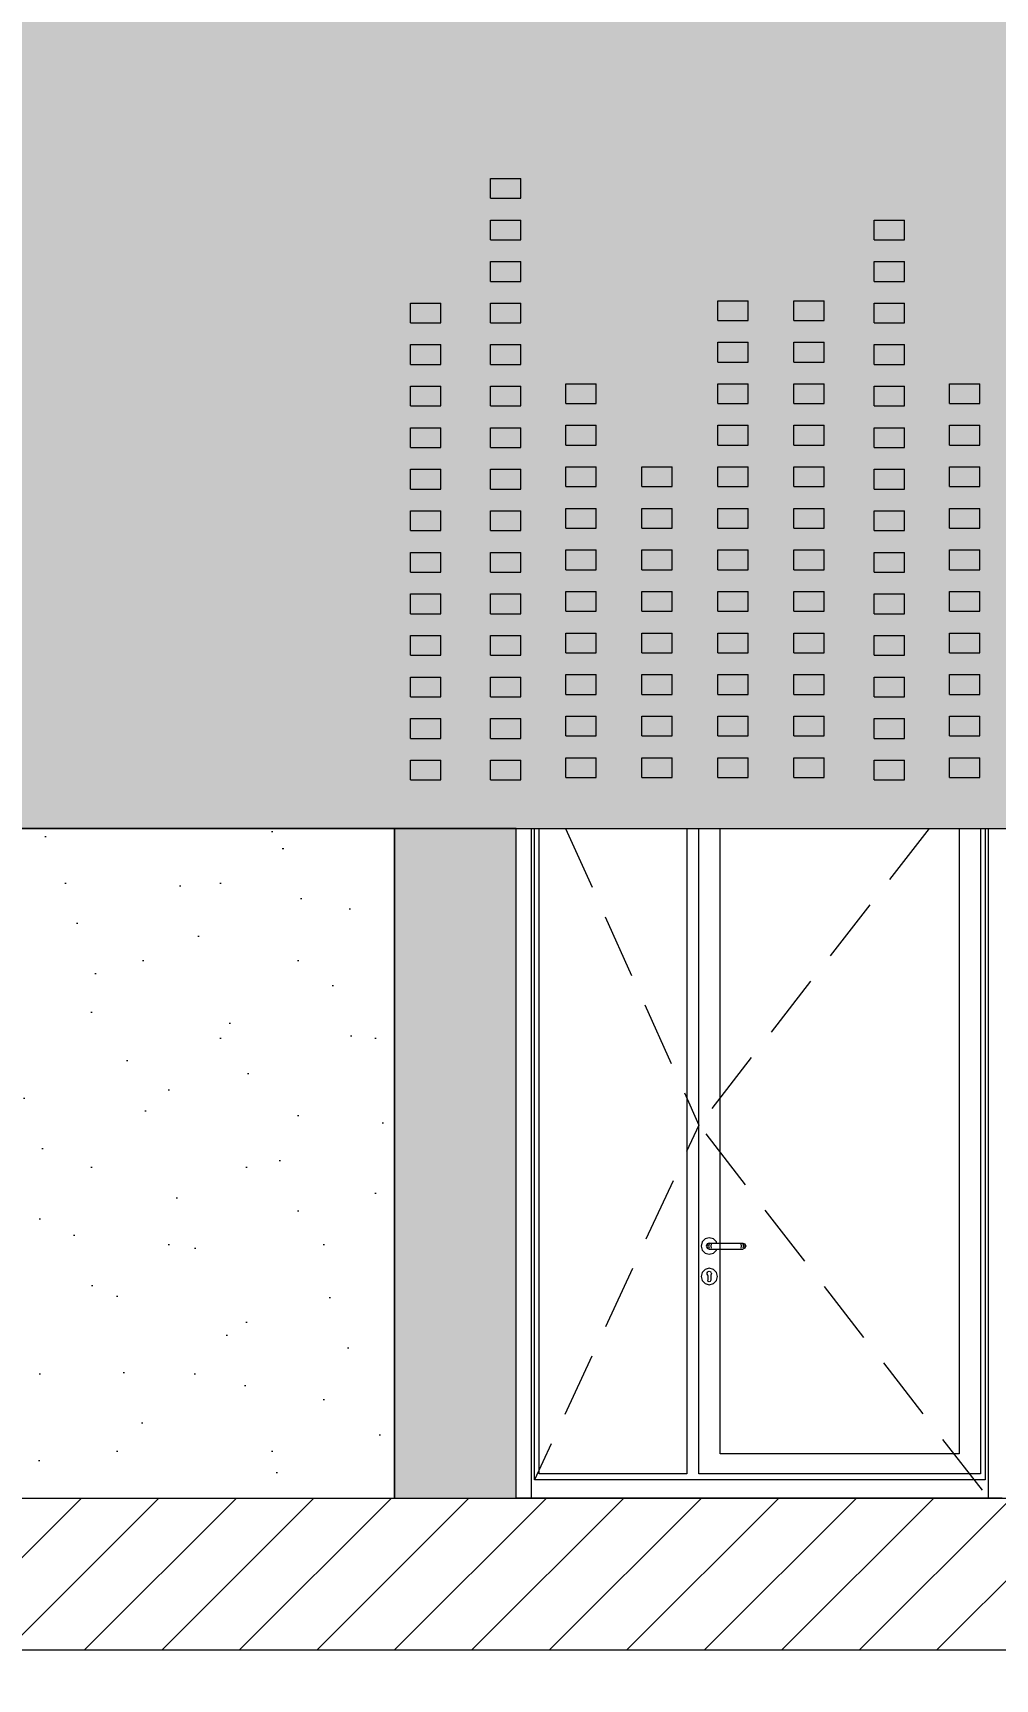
# Model space of a CAD drawing. Header units: millimetres. Extents: x 476244520 to 476657119, y 4620824743 to 4621446928.
# Drawn here: x 476549641 to 476552802, y 4621069851 to 4621075260 of the extents above; entities that cross this region are included whole.
import ezdxf

# ---------------------------------------------------------------- set-up
doc = ezdxf.new("R2010")
doc.units = ezdxf.units.MM
doc.header["$MEASUREMENT"] = 0
doc.linetypes.add('Hidden Line', pattern=[317.5, 211.666667, -105.833333])
for name, color, linetype, lineweight in [('2D Drafting - General_Pen_No__30_Pen_No__9_Pen_No__9_Pen_No__253', 252, 'Continuous', 0), ('2D Drafting - General_Pen_No__30_Pen_No__9_Pen_No__9_Pen_No__7', 7, 'Continuous', 0), ('2D Drafting - General_Pen_No__7_Pen_No__250', 7, 'Continuous', 0), ('2D Drafting - General_Pen_No__7_Pen_No__7', 7, 'Continuous', 0), ('New_2D Drafting - General_Pen_No__30_Pen_No__9_Pen_No__9_Pen_No__7', 7, 'Continuous', 0), ('New_2D Drafting - General_Pen_No__4', 7, 'Continuous', 0), ('New_2D Drafting - General_Pen_No__42', 250, 'Continuous', 0), ('New_Structural - Bearing_Pen_No__250', 7, 'Continuous', 0), ('zoma_Pen_No__142', 142, 'Continuous', 0)]:
    doc.layers.add(name, color=color, linetype=linetype, lineweight=lineweight)
doc.layers.add('New_2D Drafting - General_Pen_No__30_Pen_No__9_Pen_No__9_Pen_No__254', color=7, linetype='Continuous', lineweight=0, true_color=0xcccccc)
doc.layers.add('zoma', color=7, linetype='Continuous')
doc.styles.add('GENERATED_STYLE_2', font='arial.ttf')
doc.dimstyles.new('GENERATED_STYLE__1', dxfattribs={"dimtxt": 200, "dimasz": 64.421331, "dimexe": 0.18, "dimexo": 3, "dimgap": 0.09, "dimtad": 1, "dimtih": 1, "dimtoh": 1, "dimlfac": 0.001, "dimzin": 0, "dimdsep": 46, "dimtxsty": 'GENERATED_STYLE_2', "dimblk": 'ARROWHEAD_2', "dimblk1": 'ARROWHEAD_2', "dimblk2": 'ARROWHEAD_2', "dimcen": 0.09, "dimclrd": 142, "dimclre": 142, "dimclrt": 142, "dimadec": 0, "dimazin": 0, "dimtfac": 1, "dimtdec": 4, "dimtmove": 0, "dimatfit": 3, "dimfxl": 1, "dimtolj": 1, "dimtzin": 0, "dimarcsym": 0})

# ---------------------------------------------------------------- blocks, each defined once
blk = doc.blocks.new('*D172', base_point=(476844527.1, 4621385791))
at = {"layer": 'zoma_Pen_No__142', "color": 142, "linetype": 'Continuous', "lineweight": 0, "transparency": 16777216}
for p, q in [((476539702.8, 4621067661.4), (476539702.8, 4621067788.5)), ((476581502.8, 4621067661.4), (476581502.8, 4621067788.5)), ((476539727.3, 4621067767.3), (476539678.3, 4621067682.6)), ((476581478.3, 4621067682.6), (476581527.3, 4621067767.3)), ((476539661.3, 4621067725), (476539702.8, 4621067725)), ((476539702.8, 4621067725), (476581502.8, 4621067725)), ((476581502.8, 4621067725), (476581544.2, 4621067725))]:
    blk.add_line(p, q, dxfattribs=at)
at = {"layer": 'zoma_Pen_No__142', "color": 142, "lineweight": 0, "transparency": 16777216, "insert": (476560260.9, 4621067765), "char_height": 200, "attachment_point": 7, "style": 'GENERATED_STYLE_2'}
blk.add_mtext('\\A1;{\\pql;\\fArial CYR|b0|i0|c204|p34;41.80}', dxfattribs=at)
blk = doc.blocks.new('ARROWHEAD_2')
at = {"color": 0, "linetype": 'Continuous', "lineweight": 0}
for p, q in [((0, 0), (-1, 0)), ((-0.378, -0.655), (0.378, 0.655))]:
    blk.add_line(p, q, dxfattribs=at)
blk = doc.blocks.new('*D176', base_point=(476844527.1, 4621385791))
at = {"layer": 'zoma_Pen_No__142', "color": 142, "linetype": 'Continuous', "lineweight": 0, "transparency": 16777216}
for p, q in [((476546854, 4621068559.8), (476546805.1, 4621068475)), ((476546829.5, 4621068453.8), (476546829.5, 4621068581)), ((476553353.5, 4621068559.8), (476553304.5, 4621068475)), ((476553329, 4621068453.8), (476553329, 4621068581)), ((476546829.5, 4621068517.4), (476553329, 4621068517.4))]:
    blk.add_line(p, q, dxfattribs=at)
at = {"layer": 'zoma_Pen_No__142', "color": 142, "lineweight": 0, "transparency": 16777216, "insert": (476549813.2, 4621068557.4), "char_height": 200, "attachment_point": 7, "style": 'GENERATED_STYLE_2'}
blk.add_mtext('\\A1;{\\pql;\\fArial CYR|b0|i0|c204|p34;6.50}', dxfattribs=at)

msp = doc.modelspace()

# ---------------------------------------------------------------- hatches: boundary and pattern name
at = {"layer": '2D Drafting - General_Pen_No__30_Pen_No__9_Pen_No__9_Pen_No__253', "linetype": 'Continuous', "lineweight": 0}
h = msp.add_hatch(dxfattribs=at)
h.set_pattern_fill('BRICK___RUNNING_BOND', color=252, style=0, pattern_type=2)
h.set_pattern_definition([(0, (476584677.18, 4621075479.1), (0, 66.64), []), (90, (476584677.18, 4621075479.1), (-244.8, 0), [66.64, -66.64]), (90, (476584799.58, 4621075545.74), (-244.8, 0), [66.64, -66.64])])
h.paths.add_polyline_path([(476539459.138, 4621072645.531), (476540629.005, 4621072645.531), (476540629.014, 4621075245.539), (476540629.014, 4621076667.176), (476540629.014, 4621084845.531), (476540629.014, 4621085057.885), (476540629.014, 4621085545.532), (476546429.014, 4621085545.532), (476546429.014, 4621072645.531), (476553686.976, 4621072645.531), (476553729.155, 4621072645.531), (476553729.155, 4621075945.533), (476553729.155, 4621078445.544), (476553729.155, 4621079070.057), (476553729.155, 4621085545.544), (476557529.011, 4621085545.544), (476557529.011, 4621075245.549), (476556929.206, 4621075245.549), (476556929.206, 4621070445.499), (476563929.127, 4621070445.499), (476563929.127, 4621075251.999), (476563329.323, 4621075251.999), (476563329.323, 4621085545.544), (476567129.179, 4621085545.544), (476567129.179, 4621072645.445), (476569940.806, 4621072645.445), (476569940.806, 4621072645.531), (476570829.494, 4621072645.531), (476572429.494, 4621072645.531), (476574429.014, 4621072645.531), (476574429.014, 4621085545.532), (476580229.014, 4621085545.532), (476580229.014, 4621072645.531), (476581399.049, 4621072645.531), (476581399.049, 4621085945.125), (476580317.511, 4621085945.125), (476574428.978, 4621085945.125), (476553729.155, 4621085945.125), (476546829.014, 4621085945.125), (476539459.138, 4621085945.125)])
h.paths.add_polyline_path([(476546829.014, 4621082345.544), (476546829.014, 4621084845.531), (476553329.014, 4621084845.531), (476553329.014, 4621082345.544)], flags=0)
h.paths.add_polyline_path([(476546829.014, 4621075945.533), (476546829.014, 4621078445.544), (476553329.014, 4621078445.544), (476553329.014, 4621075945.533)], flags=0)
h.paths.add_polyline_path([(476546829.014, 4621079145.544), (476546829.014, 4621081645.544), (476553329.014, 4621081645.544), (476553329.014, 4621079145.544)], flags=0)
h.paths.add_polyline_path([(476549474.939, 4621072745.581), (476549479.055, 4621072745.581), (476549479.055, 4621075245.581), (476547879.055, 4621075245.582), (476547879.055, 4621072745.581)], flags=0)
h.paths.add_polyline_path([(476559629.231, 4621083245.531), (476559629.231, 4621084845.531), (476558029.231, 4621084845.531), (476558029.231, 4621083245.531)], flags=0)
h.paths.add_polyline_path([(476559629.231, 4621073645.531), (476559629.231, 4621075245.531), (476558029.231, 4621075245.531), (476558029.231, 4621073645.531)], flags=0)
h.paths.add_polyline_path([(476558029.236, 4621076845.531), (476559629.236, 4621076845.531), (476559629.236, 4621078445.531), (476558029.236, 4621078445.531)], flags=0)
h.paths.add_polyline_path([(476559629.236, 4621080045.531), (476559629.236, 4621081645.531), (476558029.236, 4621081645.531), (476558029.236, 4621080045.531)], flags=0)
h.paths.add_polyline_path([(476559629.014, 4621071445.531), (476559629.014, 4621072045.531), (476558029.442, 4621072045.531), (476558029.442, 4621071445.531)], flags=0)
h.paths.add_polyline_path([(476561228.792, 4621078445.531), (476561228.792, 4621076845.531), (476562828.792, 4621076845.531), (476562828.792, 4621078445.531)], flags=0)
h.paths.add_polyline_path([(476561228.792, 4621080045.531), (476562828.792, 4621080045.531), (476562828.792, 4621081645.531), (476561228.792, 4621081645.531)], flags=0)
h.paths.add_polyline_path([(476561228.797, 4621084845.531), (476561228.797, 4621083245.531), (476562828.797, 4621083245.531), (476562828.797, 4621084845.531)], flags=0)
h.paths.add_polyline_path([(476562828.369, 4621071445.531), (476562828.369, 4621072045.531), (476561228.797, 4621072045.531), (476561228.797, 4621071445.531)], flags=0)
h.paths.add_polyline_path([(476561228.797, 4621073645.531), (476562828.797, 4621073645.531), (476562828.797, 4621075245.531), (476561228.797, 4621075245.531)], flags=0)
h.paths.add_polyline_path([(476568178.997, 4621081645.582), (476568178.997, 4621079145.581), (476569778.997, 4621079145.581), (476569778.997, 4621081645.581)], flags=0)
h.paths.add_polyline_path([(476569778.997, 4621075945.581), (476569778.997, 4621078445.581), (476568178.997, 4621078445.582), (476568178.997, 4621075945.581)], flags=0)
h.paths.add_polyline_path([(476568178.997, 4621082345.581), (476569778.997, 4621082345.581), (476569778.997, 4621084845.581), (476568178.997, 4621084845.582)], flags=0)
h.paths.add_polyline_path([(476571779.011, 4621084845.581), (476571779.011, 4621082345.581), (476573379.011, 4621082345.581), (476573379.011, 4621084845.582)], flags=0)
h.paths.add_polyline_path([(476571779.011, 4621081645.581), (476571779.011, 4621079145.581), (476573379.011, 4621079145.581), (476573379.011, 4621081645.582)], flags=0)
h.paths.add_polyline_path([(476571779.011, 4621075245.581), (476571779.011, 4621072745.581), (476571783.128, 4621072745.581), (476573379.011, 4621072745.581), (476573379.011, 4621075245.582)], flags=0)
h.paths.add_polyline_path([(476571779.011, 4621075945.581), (476573379.011, 4621075945.581), (476573379.011, 4621078445.582), (476571779.011, 4621078445.581)], flags=0)
at = {"layer": '2D Drafting - General_Pen_No__7_Pen_No__7', "linetype": 'Continuous', "lineweight": 0}
h = msp.add_hatch(dxfattribs=at)
h.set_pattern_fill('MASONRY_BLOCK', style=0, pattern_type=2)
h.set_pattern_definition([(45, (476844527.15, 4621385791.04), (-127.27922, 127.27922), [])])
h.paths.add_polyline_path([(476586195.073, 4621070445.452), (476586195.073, 4621069945.453), (476529791.678, 4621069945.453), (476529791.678, 4621070445.443), (476544428.49, 4621070445.473)])
at = {"layer": 'New_2D Drafting - General_Pen_No__30_Pen_No__9_Pen_No__9_Pen_No__254', "linetype": 'Continuous', "lineweight": 0, "true_color": 0xcccccc}
msp.add_hatch(color=254, dxfattribs=at).paths.add_polyline_path([(476551229.036, 4621072645.531), (476550828.938, 4621072645.532), (476550829.014, 4621070445.554), (476551229.036, 4621070445.47)])
at = {"layer": 'New_2D Drafting - General_Pen_No__42', "linetype": 'Continuous', "lineweight": 0}
h = msp.add_hatch(dxfattribs=at)
h.set_pattern_fill('CUT_STONE', color=250, style=0, pattern_type=2)
h.set_pattern_definition([(45, (476844527.15, 4621386591.04), (-254.55844, 254.55844), [0, -240, 0, -360]), (110, (476845327.15, 4621386591.04), (338.28934, 123.12725), [0, -176, 0, -304])])
h.paths.add_polyline_path([(476539529.167, 4621070445.463), (476550828.938, 4621070445.486), (476550828.938, 4621072645.532), (476546429.014, 4621072645.532), (476546429.014, 4621072745.589), (476540629.006, 4621072745.589), (476540629.006, 4621072645.531), (476539529.167, 4621072645.531)])
h.paths.add_polyline_path([(476541129.594, 4621071445.532), (476541129.594, 4621072045.531), (476542729.166, 4621072045.531), (476542729.166, 4621071445.532)], flags=0)
h.paths.add_polyline_path([(476543929.446, 4621071445.532), (476543929.446, 4621072045.531), (476545529.018, 4621072045.531), (476545529.018, 4621071445.532)], flags=0)
h.paths.add_polyline_path([(476549528.582, 4621071445.531), (476549528.582, 4621072045.531), (476547929.01, 4621072045.531), (476547929.01, 4621071445.531)], flags=0)

# ---------------------------------------------------------------- linework, layer by layer
at = {"layer": '2D Drafting - General_Pen_No__30_Pen_No__9_Pen_No__9_Pen_No__7', "color": 7, "linetype": 'Continuous', "lineweight": 0, "flags": 128}
msp.add_lwpolyline([(476574428.978, 4621085945.125), (476553729.155, 4621085945.125), (476546829.014, 4621085945.125), (476539459.138, 4621085945.125), (476539459.138, 4621072645.531), (476540629.005, 4621072645.531), (476540629.014, 4621075245.539), (476540629.014, 4621076667.176), (476540629.014, 4621084845.531), (476540629.014, 4621085057.885), (476540629.014, 4621085545.532), (476546429.014, 4621085545.532), (476546429.014, 4621072645.531), (476553686.976, 4621072645.531), (476553729.155, 4621072645.531), (476553729.155, 4621075945.533), (476553729.155, 4621078445.544), (476553729.155, 4621079070.057), (476553729.155, 4621085545.544), (476557529.011, 4621085545.544), (476557529.011, 4621075245.549), (476556929.206, 4621075245.549), (476556929.206, 4621070445.499), (476563929.127, 4621070445.499)], dxfattribs=at)
at = {"layer": '2D Drafting - General_Pen_No__7_Pen_No__250', "color": 7, "linetype": 'Continuous', "lineweight": 0, "flags": 128}
msp.add_lwpolyline([(476586195.073, 4621070445.452), (476586195.073, 4621069945.453), (476529791.678, 4621069945.453), (476529791.678, 4621070445.443), (476544428.49, 4621070445.473)], close=True, dxfattribs=at)
at = {"layer": '2D Drafting - General_Pen_No__7_Pen_No__7', "color": 7, "linetype": 'Continuous', "lineweight": 0, "flags": 128}
for points in [[(476552824.914, 4621070445.47), (476551229.036, 4621070445.47), (476551229.036, 4621072645.489)], [(476552779.03, 4621072645.489), (476552779.03, 4621070445.428), (476551279.03, 4621070445.43), (476551279.03, 4621072645.489)], [(476552769.03, 4621072645.489), (476552769.03, 4621070505.43), (476551289.03, 4621070505.43), (476551289.03, 4621072645.489)], [(476551789.03, 4621072645.489), (476551789.03, 4621070525.43), (476551304.03, 4621070525.43), (476551304.03, 4621072645.489)], [(476552754.03, 4621072645.489), (476552754.03, 4621070525.43), (476551829.03, 4621070525.43), (476551829.03, 4621071671.307), (476551829.027, 4621072645.489)], [(476552684.03, 4621072645.489), (476552684.03, 4621070590.43), (476551899.03, 4621070590.43), (476551899.03, 4621072645.489)]]:
    msp.add_lwpolyline(points, dxfattribs=at)
at = {"layer": '2D Drafting - General_Pen_No__7_Pen_No__7', "color": 7, "linetype": 'Hidden Line', "lineweight": 0, "flags": 128}
for points in [[(476551391.282, 4621072645.489), (476551829.03, 4621071671.307), (476551289.03, 4621070505.43)], [(476552585.14, 4621072645.489), (476551829.03, 4621071671.307), (476552778.253, 4621070446.712)]]:
    msp.add_lwpolyline(points, dxfattribs=at)
at = {"layer": 'New_2D Drafting - General_Pen_No__30_Pen_No__9_Pen_No__9_Pen_No__7', "color": 7, "linetype": 'Continuous', "lineweight": 0, "flags": 128}
msp.add_lwpolyline([(476551229.036, 4621072645.531), (476550828.938, 4621072645.532), (476550829.014, 4621070445.554), (476551229.036, 4621070445.47)], close=True, dxfattribs=at)
at = {"layer": 'New_2D Drafting - General_Pen_No__4', "color": 7, "linetype": 'Continuous', "lineweight": 0, "flags": 128}
msp.add_lwpolyline([(476539529.167, 4621070445.463), (476550828.938, 4621070445.486), (476550828.938, 4621072645.532), (476546429.014, 4621072645.532), (476546429.014, 4621072745.589), (476540629.006, 4621072745.589), (476540629.006, 4621072645.531), (476539529.167, 4621072645.531)], close=True, dxfattribs=at)
at = {"layer": 'New_Structural - Bearing_Pen_No__250', "color": 7, "linetype": 'Continuous', "lineweight": 0}
for p, q in [((476551144.828, 4621074716.665), (476551144.828, 4621074781.665)), ((476551144.828, 4621074781.665), (476551244.5, 4621074781.665)), ((476551244.5, 4621074716.665), (476551244.5, 4621074781.665)), ((476551144.828, 4621074716.665), (476551244.5, 4621074716.665)), ((476551144.828, 4621074580.148), (476551144.828, 4621074645.148)), ((476551144.828, 4621074645.148), (476551244.5, 4621074645.148)), ((476551244.5, 4621074580.148), (476551244.5, 4621074645.148)), ((476552404.793, 4621074580.148), (476552404.793, 4621074645.148)), ((476552404.793, 4621074645.148), (476552504.466, 4621074645.148)), ((476552504.466, 4621074580.148), (476552504.466, 4621074645.148)), ((476551144.828, 4621074580.148), (476551244.5, 4621074580.148)), ((476552404.793, 4621074580.148), (476552504.466, 4621074580.148)), ((476551144.828, 4621074443.631), (476551144.828, 4621074508.631)), ((476551144.828, 4621074508.631), (476551244.5, 4621074508.631)), ((476551244.5, 4621074443.631), (476551244.5, 4621074508.631)), ((476552404.793, 4621074443.631), (476552404.793, 4621074508.631)), ((476552404.793, 4621074508.631), (476552504.466, 4621074508.631)), ((476552504.466, 4621074443.631), (476552504.466, 4621074508.631)), ((476551144.828, 4621074443.631), (476551244.5, 4621074443.631)), ((476552404.793, 4621074443.631), (476552504.466, 4621074443.631)), ((476550881.194, 4621074307.113), (476550881.194, 4621074372.113)), ((476550881.194, 4621074372.113), (476550980.866, 4621074372.113)), ((476550980.866, 4621074307.113), (476550980.866, 4621074372.113)), ((476551144.828, 4621074307.113), (476551144.828, 4621074372.113)), ((476551144.828, 4621074372.113), (476551244.5, 4621074372.113)), ((476551244.5, 4621074307.113), (476551244.5, 4621074372.113)), ((476551891.487, 4621074315.081), (476551891.487, 4621074380.081)), ((476551891.487, 4621074380.081), (476551991.159, 4621074380.081)), ((476551991.159, 4621074315.081), (476551991.159, 4621074380.081)), ((476552141.159, 4621074315.081), (476552141.159, 4621074380.081)), ((476552141.159, 4621074380.081), (476552240.832, 4621074380.081)), ((476552240.832, 4621074315.081), (476552240.832, 4621074380.081)), ((476552404.793, 4621074307.113), (476552404.793, 4621074372.113)), ((476552404.793, 4621074372.113), (476552504.466, 4621074372.113)), ((476552504.466, 4621074307.113), (476552504.466, 4621074372.113)), ((476550881.194, 4621074307.113), (476550980.866, 4621074307.113)), ((476551144.828, 4621074307.113), (476551244.5, 4621074307.113)), ((476551891.487, 4621074315.081), (476551991.159, 4621074315.081)), ((476552141.159, 4621074315.081), (476552240.832, 4621074315.081)), ((476552404.793, 4621074307.113), (476552504.466, 4621074307.113)), ((476550881.194, 4621074170.596), (476550881.194, 4621074235.596)), ((476550881.194, 4621074235.596), (476550980.866, 4621074235.596)), ((476550980.866, 4621074170.596), (476550980.866, 4621074235.596)), ((476551144.872, 4621074170.596), (476551144.872, 4621074235.596)), ((476551144.872, 4621074235.596), (476551244.544, 4621074235.596)), ((476551244.544, 4621074170.596), (476551244.544, 4621074235.596)), ((476551891.487, 4621074178.564), (476551891.487, 4621074243.564)), ((476551891.487, 4621074243.564), (476551991.159, 4621074243.564)), ((476551991.159, 4621074178.564), (476551991.159, 4621074243.564)), ((476552141.159, 4621074178.564), (476552141.159, 4621074243.564)), ((476552141.159, 4621074243.564), (476552240.832, 4621074243.564)), ((476552240.832, 4621074178.564), (476552240.832, 4621074243.564)), ((476552404.837, 4621074170.596), (476552404.837, 4621074235.596)), ((476552404.837, 4621074235.596), (476552504.509, 4621074235.596)), ((476552504.509, 4621074170.596), (476552504.509, 4621074235.596)), ((476550881.194, 4621074170.596), (476550980.866, 4621074170.596)), ((476551144.872, 4621074170.596), (476551244.544, 4621074170.596)), ((476551891.487, 4621074178.564), (476551991.159, 4621074178.564)), ((476552141.159, 4621074178.564), (476552240.832, 4621074178.564)), ((476552404.837, 4621074170.596), (476552504.509, 4621074170.596)), ((476550881.194, 4621074034.079), (476550881.194, 4621074099.079)), ((476550881.194, 4621074099.079), (476550980.866, 4621074099.079)), ((476550980.866, 4621074034.079), (476550980.866, 4621074099.079)), ((476551144.872, 4621074034.079), (476551144.872, 4621074099.079)), ((476551144.872, 4621074099.079), (476551244.544, 4621074099.079)), ((476551244.544, 4621074034.079), (476551244.544, 4621074099.079)), ((476551392.142, 4621074042.046), (476551392.142, 4621074107.046)), ((476551392.142, 4621074107.046), (476551491.815, 4621074107.046)), ((476551491.815, 4621074042.046), (476551491.815, 4621074107.046)), ((476551891.487, 4621074042.046), (476551891.487, 4621074107.046)), ((476551891.487, 4621074107.046), (476551991.159, 4621074107.046)), ((476551991.159, 4621074042.046), (476551991.159, 4621074107.046)), ((476552141.159, 4621074042.046), (476552141.159, 4621074107.046)), ((476552141.159, 4621074107.046), (476552240.832, 4621074107.046)), ((476552240.832, 4621074042.046), (476552240.832, 4621074107.046)), ((476552404.837, 4621074034.079), (476552404.837, 4621074099.079)), ((476552404.837, 4621074099.079), (476552504.509, 4621074099.079)), ((476552504.509, 4621074034.079), (476552504.509, 4621074099.079)), ((476552652.108, 4621074042.046), (476552652.108, 4621074107.046)), ((476552652.108, 4621074107.046), (476552751.78, 4621074107.046)), ((476552751.78, 4621074042.046), (476552751.78, 4621074107.046)), ((476550881.194, 4621074034.079), (476550980.866, 4621074034.079)), ((476551144.872, 4621074034.079), (476551244.544, 4621074034.079)), ((476551392.142, 4621074042.046), (476551491.815, 4621074042.046)), ((476551891.487, 4621074042.046), (476551991.159, 4621074042.046)), ((476552141.159, 4621074042.046), (476552240.832, 4621074042.046)), ((476552404.837, 4621074034.079), (476552504.509, 4621074034.079)), ((476552652.108, 4621074042.046), (476552751.78, 4621074042.046)), ((476550881.194, 4621073897.562), (476550881.194, 4621073962.562)), ((476550881.194, 4621073962.562), (476550980.866, 4621073962.562)), ((476550980.866, 4621073897.562), (476550980.866, 4621073962.562)), ((476551144.872, 4621073897.562), (476551144.872, 4621073962.562)), ((476551144.872, 4621073962.562), (476551244.544, 4621073962.562)), ((476551244.544, 4621073897.562), (476551244.544, 4621073962.562)), ((476551392.142, 4621073905.529), (476551392.142, 4621073970.529)), ((476551392.142, 4621073970.529), (476551491.815, 4621073970.529)), ((476551491.815, 4621073905.529), (476551491.815, 4621073970.529)), ((476551891.487, 4621073905.529), (476551891.487, 4621073970.529)), ((476551891.487, 4621073970.529), (476551991.159, 4621073970.529)), ((476551991.159, 4621073905.529), (476551991.159, 4621073970.529)), ((476552141.159, 4621073905.529), (476552141.159, 4621073970.529)), ((476552141.159, 4621073970.529), (476552240.832, 4621073970.529)), ((476552240.832, 4621073905.529), (476552240.832, 4621073970.529)), ((476552404.837, 4621073897.562), (476552404.837, 4621073962.562)), ((476552404.837, 4621073962.562), (476552504.509, 4621073962.562)), ((476552504.509, 4621073897.562), (476552504.509, 4621073962.562)), ((476552652.108, 4621073905.529), (476552652.108, 4621073970.529)), ((476552652.108, 4621073970.529), (476552751.78, 4621073970.529)), ((476552751.78, 4621073905.529), (476552751.78, 4621073970.529)), ((476551392.142, 4621073905.529), (476551491.815, 4621073905.529)), ((476551891.487, 4621073905.529), (476551991.159, 4621073905.529)), ((476552141.159, 4621073905.529), (476552240.832, 4621073905.529)), ((476552652.108, 4621073905.529), (476552751.78, 4621073905.529)), ((476550881.194, 4621073897.562), (476550980.866, 4621073897.562)), ((476551144.872, 4621073897.562), (476551244.544, 4621073897.562)), ((476552404.837, 4621073897.562), (476552504.509, 4621073897.562)), ((476550881.194, 4621073761.044), (476550881.194, 4621073826.044)), ((476550881.194, 4621073826.044), (476550980.866, 4621073826.044)), ((476550980.866, 4621073761.044), (476550980.866, 4621073826.044)), ((476551144.872, 4621073761.044), (476551144.872, 4621073826.044)), ((476551144.872, 4621073826.044), (476551244.544, 4621073826.044)), ((476551244.544, 4621073761.044), (476551244.544, 4621073826.044)), ((476551392.142, 4621073769.012), (476551392.142, 4621073834.012)), ((476551392.142, 4621073834.012), (476551491.815, 4621073834.012)), ((476551491.815, 4621073769.012), (476551491.815, 4621073834.012)), ((476551641.815, 4621073769.012), (476551641.815, 4621073834.012)), ((476551641.815, 4621073834.012), (476551741.487, 4621073834.012)), ((476551741.487, 4621073769.012), (476551741.487, 4621073834.012)), ((476551891.487, 4621073769.012), (476551891.487, 4621073834.012)), ((476551891.487, 4621073834.012), (476551991.159, 4621073834.012)), ((476551991.159, 4621073769.012), (476551991.159, 4621073834.012)), ((476552141.159, 4621073769.012), (476552141.159, 4621073834.012)), ((476552141.159, 4621073834.012), (476552240.832, 4621073834.012)), ((476552240.832, 4621073769.012), (476552240.832, 4621073834.012)), ((476552404.837, 4621073761.044), (476552404.837, 4621073826.044)), ((476552404.837, 4621073826.044), (476552504.509, 4621073826.044)), ((476552504.509, 4621073761.044), (476552504.509, 4621073826.044)), ((476552652.108, 4621073769.012), (476552652.108, 4621073834.012)), ((476552652.108, 4621073834.012), (476552751.78, 4621073834.012)), ((476552751.78, 4621073769.012), (476552751.78, 4621073834.012)), ((476550881.194, 4621073761.044), (476550980.866, 4621073761.044)), ((476551144.872, 4621073761.044), (476551244.544, 4621073761.044)), ((476551392.142, 4621073769.012), (476551491.815, 4621073769.012)), ((476551641.815, 4621073769.012), (476551741.487, 4621073769.012)), ((476551891.487, 4621073769.012), (476551991.159, 4621073769.012)), ((476552141.159, 4621073769.012), (476552240.832, 4621073769.012)), ((476552404.837, 4621073761.044), (476552504.509, 4621073761.044)), ((476552652.108, 4621073769.012), (476552751.78, 4621073769.012)), ((476550881.194, 4621073624.527), (476550881.194, 4621073689.527)), ((476550881.194, 4621073689.527), (476550980.866, 4621073689.527)), ((476550980.866, 4621073624.527), (476550980.866, 4621073689.527)), ((476551144.872, 4621073624.527), (476551144.872, 4621073689.527)), ((476551144.872, 4621073689.527), (476551244.544, 4621073689.527)), ((476551244.544, 4621073624.527), (476551244.544, 4621073689.527)), ((476551392.142, 4621073632.495), (476551392.142, 4621073697.495)), ((476551392.142, 4621073697.495), (476551491.815, 4621073697.495)), ((476551491.815, 4621073632.495), (476551491.815, 4621073697.495)), ((476551641.815, 4621073632.495), (476551641.815, 4621073697.495)), ((476551641.815, 4621073697.495), (476551741.487, 4621073697.495)), ((476551741.487, 4621073632.495), (476551741.487, 4621073697.495)), ((476551891.487, 4621073632.495), (476551891.487, 4621073697.495)), ((476551891.487, 4621073697.495), (476551991.159, 4621073697.495)), ((476551991.159, 4621073632.495), (476551991.159, 4621073697.495)), ((476552141.159, 4621073632.495), (476552141.159, 4621073697.495)), ((476552141.159, 4621073697.495), (476552240.832, 4621073697.495)), ((476552240.832, 4621073632.495), (476552240.832, 4621073697.495)), ((476552404.837, 4621073624.527), (476552404.837, 4621073689.527)), ((476552404.837, 4621073689.527), (476552504.509, 4621073689.527)), ((476552504.509, 4621073624.527), (476552504.509, 4621073689.527)), ((476552652.108, 4621073632.495), (476552652.108, 4621073697.495)), ((476552652.108, 4621073697.495), (476552751.78, 4621073697.495)), ((476552751.78, 4621073632.495), (476552751.78, 4621073697.495)), ((476551392.142, 4621073632.495), (476551491.815, 4621073632.495)), ((476551641.815, 4621073632.495), (476551741.487, 4621073632.495)), ((476551891.487, 4621073632.495), (476551991.159, 4621073632.495)), ((476552141.159, 4621073632.495), (476552240.832, 4621073632.495)), ((476552652.108, 4621073632.495), (476552751.78, 4621073632.495)), ((476550881.194, 4621073624.527), (476550980.866, 4621073624.527)), ((476551144.872, 4621073624.527), (476551244.544, 4621073624.527)), ((476552404.837, 4621073624.527), (476552504.509, 4621073624.527)), ((476550881.194, 4621073488.01), (476550881.194, 4621073553.01)), ((476550881.194, 4621073553.01), (476550980.866, 4621073553.01)), ((476550980.866, 4621073488.01), (476550980.866, 4621073553.01)), ((476551144.872, 4621073488.01), (476551144.872, 4621073553.01)), ((476551144.872, 4621073553.01), (476551244.544, 4621073553.01)), ((476551244.544, 4621073488.01), (476551244.544, 4621073553.01)), ((476551392.142, 4621073495.977), (476551392.142, 4621073560.977)), ((476551392.142, 4621073560.977), (476551491.815, 4621073560.977)), ((476551491.815, 4621073495.977), (476551491.815, 4621073560.977)), ((476551641.815, 4621073495.977), (476551641.815, 4621073560.977)), ((476551641.815, 4621073560.977), (476551741.487, 4621073560.977)), ((476551741.487, 4621073495.977), (476551741.487, 4621073560.977)), ((476551891.487, 4621073495.977), (476551891.487, 4621073560.977)), ((476551891.487, 4621073560.977), (476551991.159, 4621073560.977)), ((476551991.159, 4621073495.977), (476551991.159, 4621073560.977)), ((476552141.159, 4621073495.977), (476552141.159, 4621073560.977)), ((476552141.159, 4621073560.977), (476552240.832, 4621073560.977)), ((476552240.832, 4621073495.977), (476552240.832, 4621073560.977)), ((476552404.837, 4621073488.01), (476552404.837, 4621073553.01)), ((476552404.837, 4621073553.01), (476552504.509, 4621073553.01)), ((476552504.509, 4621073488.01), (476552504.509, 4621073553.01)), ((476552652.108, 4621073495.977), (476552652.108, 4621073560.977)), ((476552652.108, 4621073560.977), (476552751.78, 4621073560.977)), ((476552751.78, 4621073495.977), (476552751.78, 4621073560.977)), ((476550881.194, 4621073488.01), (476550980.866, 4621073488.01)), ((476551144.872, 4621073488.01), (476551244.544, 4621073488.01)), ((476551392.142, 4621073495.977), (476551491.815, 4621073495.977)), ((476551641.815, 4621073495.977), (476551741.487, 4621073495.977)), ((476551891.487, 4621073495.977), (476551991.159, 4621073495.977)), ((476552141.159, 4621073495.977), (476552240.832, 4621073495.977)), ((476552404.837, 4621073488.01), (476552504.509, 4621073488.01)), ((476552652.108, 4621073495.977), (476552751.78, 4621073495.977)), ((476550881.194, 4621073351.492), (476550881.194, 4621073416.492)), ((476550881.194, 4621073416.492), (476550980.866, 4621073416.492)), ((476550980.866, 4621073351.492), (476550980.866, 4621073416.492)), ((476551144.872, 4621073351.492), (476551144.872, 4621073416.492)), ((476551144.872, 4621073416.492), (476551244.544, 4621073416.492)), ((476551244.544, 4621073351.492), (476551244.544, 4621073416.492)), ((476551392.142, 4621073359.46), (476551392.142, 4621073424.46)), ((476551392.142, 4621073424.46), (476551491.815, 4621073424.46)), ((476551491.815, 4621073359.46), (476551491.815, 4621073424.46)), ((476551641.815, 4621073359.46), (476551641.815, 4621073424.46)), ((476551641.815, 4621073424.46), (476551741.487, 4621073424.46)), ((476551741.487, 4621073359.46), (476551741.487, 4621073424.46)), ((476551891.487, 4621073359.46), (476551891.487, 4621073424.46)), ((476551891.487, 4621073424.46), (476551991.159, 4621073424.46)), ((476551991.159, 4621073359.46), (476551991.159, 4621073424.46)), ((476552141.159, 4621073359.46), (476552141.159, 4621073424.46)), ((476552141.159, 4621073424.46), (476552240.832, 4621073424.46)), ((476552240.832, 4621073359.46), (476552240.832, 4621073424.46)), ((476552404.837, 4621073351.492), (476552404.837, 4621073416.492)), ((476552404.837, 4621073416.492), (476552504.509, 4621073416.492)), ((476552504.509, 4621073351.492), (476552504.509, 4621073416.492)), ((476552652.108, 4621073359.46), (476552652.108, 4621073424.46)), ((476552652.108, 4621073424.46), (476552751.78, 4621073424.46)), ((476552751.78, 4621073359.46), (476552751.78, 4621073424.46)), ((476551392.142, 4621073359.46), (476551491.815, 4621073359.46)), ((476551641.815, 4621073359.46), (476551741.487, 4621073359.46)), ((476551891.487, 4621073359.46), (476551991.159, 4621073359.46)), ((476552141.159, 4621073359.46), (476552240.832, 4621073359.46)), ((476552652.108, 4621073359.46), (476552751.78, 4621073359.46)), ((476550881.194, 4621073351.492), (476550980.866, 4621073351.492)), ((476551144.872, 4621073351.492), (476551244.544, 4621073351.492)), ((476552404.837, 4621073351.492), (476552504.509, 4621073351.492)), ((476550881.194, 4621073214.975), (476550881.194, 4621073279.975)), ((476550881.194, 4621073279.975), (476550980.866, 4621073279.975)), ((476550980.866, 4621073214.975), (476550980.866, 4621073279.975)), ((476551144.872, 4621073214.975), (476551144.872, 4621073279.975)), ((476551144.872, 4621073279.975), (476551244.544, 4621073279.975)), ((476551244.544, 4621073214.975), (476551244.544, 4621073279.975)), ((476551392.142, 4621073222.943), (476551392.142, 4621073287.943)), ((476551392.142, 4621073287.943), (476551491.815, 4621073287.943)), ((476551491.815, 4621073222.943), (476551491.815, 4621073287.943)), ((476551641.815, 4621073222.943), (476551641.815, 4621073287.943)), ((476551641.815, 4621073287.943), (476551741.487, 4621073287.943)), ((476551741.487, 4621073222.943), (476551741.487, 4621073287.943)), ((476551891.487, 4621073222.943), (476551891.487, 4621073287.943)), ((476551891.487, 4621073287.943), (476551991.159, 4621073287.943)), ((476551991.159, 4621073222.943), (476551991.159, 4621073287.943)), ((476552141.159, 4621073222.943), (476552141.159, 4621073287.943)), ((476552141.159, 4621073287.943), (476552240.832, 4621073287.943)), ((476552240.832, 4621073222.943), (476552240.832, 4621073287.943)), ((476552404.837, 4621073214.975), (476552404.837, 4621073279.975)), ((476552404.837, 4621073279.975), (476552504.509, 4621073279.975)), ((476552504.509, 4621073214.975), (476552504.509, 4621073279.975)), ((476552652.108, 4621073222.943), (476552652.108, 4621073287.943)), ((476552652.108, 4621073287.943), (476552751.78, 4621073287.943)), ((476552751.78, 4621073222.943), (476552751.78, 4621073287.943)), ((476550881.194, 4621073214.975), (476550980.866, 4621073214.975)), ((476551144.872, 4621073214.975), (476551244.544, 4621073214.975)), ((476551392.142, 4621073222.943), (476551491.815, 4621073222.943)), ((476551641.815, 4621073222.943), (476551741.487, 4621073222.943)), ((476551891.487, 4621073222.943), (476551991.159, 4621073222.943)), ((476552141.159, 4621073222.943), (476552240.832, 4621073222.943)), ((476552404.837, 4621073214.975), (476552504.509, 4621073214.975)), ((476552652.108, 4621073222.943), (476552751.78, 4621073222.943)), ((476550881.194, 4621073078.458), (476550881.194, 4621073143.458)), ((476550881.194, 4621073143.458), (476550980.866, 4621073143.458)), ((476550980.866, 4621073078.458), (476550980.866, 4621073143.458)), ((476551144.872, 4621073078.458), (476551144.872, 4621073143.458)), ((476551144.872, 4621073143.458), (476551244.544, 4621073143.458)), ((476551244.544, 4621073078.458), (476551244.544, 4621073143.458)), ((476551392.142, 4621073086.425), (476551392.142, 4621073151.425)), ((476551392.142, 4621073151.425), (476551491.815, 4621073151.425)), ((476551491.815, 4621073086.425), (476551491.815, 4621073151.425)), ((476551641.815, 4621073086.425), (476551641.815, 4621073151.425)), ((476551641.815, 4621073151.425), (476551741.487, 4621073151.425)), ((476551741.487, 4621073086.425), (476551741.487, 4621073151.425)), ((476551891.487, 4621073086.425), (476551891.487, 4621073151.425)), ((476551891.487, 4621073151.425), (476551991.159, 4621073151.425)), ((476551991.159, 4621073086.425), (476551991.159, 4621073151.425)), ((476552141.159, 4621073086.425), (476552141.159, 4621073151.425)), ((476552141.159, 4621073151.425), (476552240.832, 4621073151.425)), ((476552240.832, 4621073086.425), (476552240.832, 4621073151.425)), ((476552404.837, 4621073078.458), (476552404.837, 4621073143.458)), ((476552404.837, 4621073143.458), (476552504.509, 4621073143.458)), ((476552504.509, 4621073078.458), (476552504.509, 4621073143.458)), ((476552652.108, 4621073086.425), (476552652.108, 4621073151.425)), ((476552652.108, 4621073151.425), (476552751.78, 4621073151.425)), ((476552751.78, 4621073086.425), (476552751.78, 4621073151.425)), ((476550881.194, 4621073078.458), (476550980.866, 4621073078.458)), ((476551144.872, 4621073078.458), (476551244.544, 4621073078.458)), ((476551392.142, 4621073086.425), (476551491.815, 4621073086.425)), ((476551641.815, 4621073086.425), (476551741.487, 4621073086.425)), ((476551891.487, 4621073086.425), (476551991.159, 4621073086.425)), ((476552141.159, 4621073086.425), (476552240.832, 4621073086.425)), ((476552404.837, 4621073078.458), (476552504.509, 4621073078.458)), ((476552652.108, 4621073086.425), (476552751.78, 4621073086.425)), ((476550881.194, 4621072941.941), (476550881.194, 4621073006.941)), ((476550881.194, 4621073006.941), (476550980.866, 4621073006.941)), ((476550980.866, 4621072941.941), (476550980.866, 4621073006.941)), ((476551144.872, 4621072941.941), (476551144.872, 4621073006.941)), ((476551144.872, 4621073006.941), (476551244.544, 4621073006.941)), ((476551244.544, 4621072941.941), (476551244.544, 4621073006.941)), ((476551392.142, 4621072949.908), (476551392.142, 4621073014.908)), ((476551392.142, 4621073014.908), (476551491.815, 4621073014.908)), ((476551491.815, 4621072949.908), (476551491.815, 4621073014.908)), ((476551641.815, 4621072949.908), (476551641.815, 4621073014.908)), ((476551641.815, 4621073014.908), (476551741.487, 4621073014.908)), ((476551741.487, 4621072949.908), (476551741.487, 4621073014.908)), ((476551891.487, 4621072949.908), (476551891.487, 4621073014.908)), ((476551891.487, 4621073014.908), (476551991.159, 4621073014.908)), ((476551991.159, 4621072949.908), (476551991.159, 4621073014.908)), ((476552141.159, 4621072949.908), (476552141.159, 4621073014.908)), ((476552141.159, 4621073014.908), (476552240.832, 4621073014.908)), ((476552240.832, 4621072949.908), (476552240.832, 4621073014.908)), ((476552404.837, 4621072941.941), (476552404.837, 4621073006.941)), ((476552404.837, 4621073006.941), (476552504.509, 4621073006.941)), ((476552504.509, 4621072941.941), (476552504.509, 4621073006.941)), ((476552652.108, 4621072949.908), (476552652.108, 4621073014.908)), ((476552652.108, 4621073014.908), (476552751.78, 4621073014.908)), ((476552751.78, 4621072949.908), (476552751.78, 4621073014.908)), ((476550881.194, 4621072941.941), (476550980.866, 4621072941.941)), ((476551144.872, 4621072941.941), (476551244.544, 4621072941.941)), ((476551392.142, 4621072949.908), (476551491.815, 4621072949.908)), ((476551641.815, 4621072949.908), (476551741.487, 4621072949.908)), ((476551891.487, 4621072949.908), (476551991.159, 4621072949.908)), ((476552141.159, 4621072949.908), (476552240.832, 4621072949.908)), ((476552404.837, 4621072941.941), (476552504.509, 4621072941.941)), ((476552652.108, 4621072949.908), (476552751.78, 4621072949.908)), ((476550881.194, 4621072805.423), (476550881.194, 4621072870.423)), ((476550881.194, 4621072870.423), (476550980.866, 4621072870.423)), ((476550980.866, 4621072805.423), (476550980.866, 4621072870.423)), ((476551144.872, 4621072805.423), (476551144.872, 4621072870.423)), ((476551144.872, 4621072870.423), (476551244.544, 4621072870.423)), ((476551244.544, 4621072805.423), (476551244.544, 4621072870.423)), ((476551392.142, 4621072813.391), (476551392.142, 4621072878.391)), ((476551392.142, 4621072878.391), (476551491.815, 4621072878.391)), ((476551491.815, 4621072813.391), (476551491.815, 4621072878.391)), ((476551641.815, 4621072813.391), (476551641.815, 4621072878.391)), ((476551641.815, 4621072878.391), (476551741.487, 4621072878.391)), ((476551741.487, 4621072813.391), (476551741.487, 4621072878.391)), ((476551891.487, 4621072813.391), (476551891.487, 4621072878.391)), ((476551891.487, 4621072878.391), (476551991.159, 4621072878.391)), ((476551991.159, 4621072813.391), (476551991.159, 4621072878.391)), ((476552141.159, 4621072813.391), (476552141.159, 4621072878.391)), ((476552141.159, 4621072878.391), (476552240.832, 4621072878.391)), ((476552240.832, 4621072813.391), (476552240.832, 4621072878.391)), ((476552404.837, 4621072805.423), (476552404.837, 4621072870.423)), ((476552404.837, 4621072870.423), (476552504.509, 4621072870.423)), ((476552504.509, 4621072805.423), (476552504.509, 4621072870.423)), ((476552652.108, 4621072813.391), (476552652.108, 4621072878.391)), ((476552652.108, 4621072878.391), (476552751.78, 4621072878.391)), ((476552751.78, 4621072813.391), (476552751.78, 4621072878.391)), ((476550881.194, 4621072805.423), (476550980.866, 4621072805.423)), ((476551144.872, 4621072805.423), (476551244.544, 4621072805.423)), ((476551392.142, 4621072813.391), (476551491.815, 4621072813.391)), ((476551641.815, 4621072813.391), (476551741.487, 4621072813.391)), ((476551891.487, 4621072813.391), (476551991.159, 4621072813.391)), ((476552141.159, 4621072813.391), (476552240.832, 4621072813.391)), ((476552404.837, 4621072805.423), (476552504.509, 4621072805.423)), ((476552652.108, 4621072813.391), (476552751.78, 4621072813.391)), ((476551839.648, 4621071287.107), (476551836.032, 4621071273.611)), ((476551836.032, 4621071273.611), (476551839.648, 4621071260.114)), ((476551849.529, 4621071296.987), (476551839.648, 4621071287.107)), ((476551839.648, 4621071260.114), (476551849.529, 4621071250.234)), ((476551863.025, 4621071300.604), (476551849.529, 4621071296.987)), ((476551849.529, 4621071250.234), (476551863.025, 4621071246.617)), ((476551855.956, 4621071280.68), (476551853.028, 4621071273.611)), ((476551853.028, 4621071273.611), (476551855.956, 4621071266.541)), ((476551857.508, 4621071280.68), (476551854.749, 4621071273.611)), ((476551854.749, 4621071273.611), (476551857.508, 4621071266.541)), ((476551863.025, 4621071283.608), (476551855.956, 4621071280.68)), ((476551855.956, 4621071266.541), (476551863.025, 4621071263.613)), ((476551862.321, 4621071280.68), (476551860.21, 4621071273.611)), ((476551860.21, 4621071273.611), (476551862.321, 4621071266.541)), ((476551876.522, 4621071296.987), (476551863.025, 4621071300.604)), ((476551863.025, 4621071283.608), (476551864.167, 4621071283.608)), ((476551863.025, 4621071263.613), (476551864.167, 4621071263.613)), ((476551863.025, 4621071246.617), (476551876.522, 4621071250.234)), ((476551864.167, 4621071283.608), (476551867.418, 4621071283.608)), ((476551864.167, 4621071263.613), (476551867.418, 4621071263.613)), ((476551867.418, 4621071283.608), (476551872.283, 4621071283.608)), ((476551867.418, 4621071263.613), (476551872.283, 4621071263.613)), ((476551869.524, 4621071280.68), (476551868.382, 4621071273.611)), ((476551868.382, 4621071273.611), (476551869.524, 4621071266.541)), ((476551872.283, 4621071283.608), (476551878.022, 4621071283.608)), ((476551872.283, 4621071263.613), (476551878.022, 4621071263.613)), ((476551886.402, 4621071287.107), (476551876.522, 4621071296.987)), ((476551876.522, 4621071250.234), (476551886.402, 4621071260.114)), ((476551878.022, 4621071283.608), (476551958.002, 4621071283.608)), ((476551878.022, 4621071263.613), (476551958.002, 4621071263.613)), ((476551887.34, 4621071283.608), (476551886.402, 4621071287.107)), ((476551886.402, 4621071260.114), (476551887.34, 4621071263.613)), ((476551958.002, 4621071283.608), (476551963.741, 4621071283.608)), ((476551958.002, 4621071263.613), (476551963.741, 4621071263.613)), ((476551963.741, 4621071283.608), (476551968.606, 4621071283.608)), ((476551963.741, 4621071263.613), (476551968.606, 4621071263.613)), ((476551966.499, 4621071280.68), (476551967.642, 4621071273.61)), ((476551967.642, 4621071273.61), (476551966.499, 4621071266.541)), ((476551968.606, 4621071283.608), (476551971.857, 4621071283.608)), ((476551968.606, 4621071263.613), (476551971.857, 4621071263.613)), ((476551971.857, 4621071283.608), (476551972.998, 4621071283.608)), ((476551971.857, 4621071263.613), (476551972.998, 4621071263.613)), ((476551972.998, 4621071283.608), (476551980.068, 4621071280.68)), ((476551980.068, 4621071266.541), (476551972.998, 4621071263.613)), ((476551973.703, 4621071280.68), (476551975.814, 4621071273.61)), ((476551975.814, 4621071273.61), (476551973.703, 4621071266.541)), ((476551978.516, 4621071280.68), (476551981.274, 4621071273.61)), ((476551981.274, 4621071273.61), (476551978.516, 4621071266.541)), ((476551980.068, 4621071280.68), (476551982.996, 4621071273.61)), ((476551982.996, 4621071273.61), (476551980.068, 4621071266.541)), ((476551849.528, 4621071197.012), (476551839.648, 4621071187.132)), ((476551863.025, 4621071200.628), (476551849.528, 4621071197.012)), ((476551876.522, 4621071197.012), (476551863.025, 4621071200.628)), ((476551886.402, 4621071187.132), (476551876.522, 4621071197.012)), ((476551839.648, 4621071187.132), (476551836.032, 4621071173.635)), ((476551836.032, 4621071173.635), (476551839.648, 4621071160.138)), ((476551839.648, 4621071160.138), (476551849.528, 4621071150.258)), ((476551849.528, 4621071150.258), (476551863.025, 4621071146.642)), ((476551856.306, 4621071185.272), (476551855.559, 4621071183.325)), ((476551858.026, 4621071178.034), (476551855.559, 4621071183.325)), ((476551856.306, 4621071185.272), (476551857.651, 4621071188.775)), ((476551857.651, 4621071188.775), (476551863.025, 4621071191.056)), ((476551858.026, 4621071176.521), (476551858.026, 4621071178.034)), ((476551858.026, 4621071176.521), (476551858.026, 4621071173.635)), ((476551858.026, 4621071173.635), (476551858.026, 4621071170.749)), ((476551858.026, 4621071170.749), (476551858.026, 4621071164.977)), ((476551858.026, 4621071164.977), (476551858.026, 4621071161.138)), ((476551859.49, 4621071157.603), (476551858.026, 4621071161.138)), ((476551863.025, 4621071156.139), (476551859.49, 4621071157.603)), ((476551863.025, 4621071191.056), (476551868.399, 4621071188.775)), ((476551866.56, 4621071157.603), (476551863.025, 4621071156.139)), ((476551863.025, 4621071146.642), (476551876.522, 4621071150.258)), ((476551868.024, 4621071161.138), (476551866.56, 4621071157.603)), ((476551870.491, 4621071183.325), (476551868.024, 4621071178.034)), ((476551868.024, 4621071178.034), (476551868.024, 4621071176.521)), ((476551868.024, 4621071176.521), (476551868.024, 4621071173.635)), ((476551868.024, 4621071173.635), (476551868.024, 4621071170.749)), ((476551868.024, 4621071170.749), (476551868.024, 4621071164.977)), ((476551868.024, 4621071164.977), (476551868.024, 4621071161.138)), ((476551869.744, 4621071185.272), (476551868.399, 4621071188.775)), ((476551869.744, 4621071185.272), (476551870.491, 4621071183.325)), ((476551876.522, 4621071150.258), (476551886.402, 4621071160.138)), ((476551890.018, 4621071173.635), (476551886.402, 4621071187.132)), ((476551886.402, 4621071160.138), (476551890.018, 4621071173.635))]:
    msp.add_line(p, q, dxfattribs=at)

# ---------------------------------------------------------------- dimensions: what is measured, and where the dimension line sits
at = {"layer": 'zoma', "color": 142, "linetype": 'Continuous', "lineweight": 0}
for base, p1, p2, picture, middle in [((476581502.797, 4621067724.959), (476539702.797, 4621076325.506), (476581502.797, 4621078287.446), '*D172', (476560596.855, 4621067864.959)), ((476553329.014, 4621068517.387), (476546829.536, 4621073114.172), (476553329.014, 4621068517.387), '*D176', (476550072.982, 4621068657.387))]:
    dim = msp.add_linear_dim(base=base, p1=p1, p2=p2, dimstyle='GENERATED_STYLE__1', dxfattribs=at)
    dim.commit()
    dim.dimension.update_dxf_attribs({"geometry": picture, "text_midpoint": middle, "dimtype": 160})

doc.saveas('drawing.dxf')
